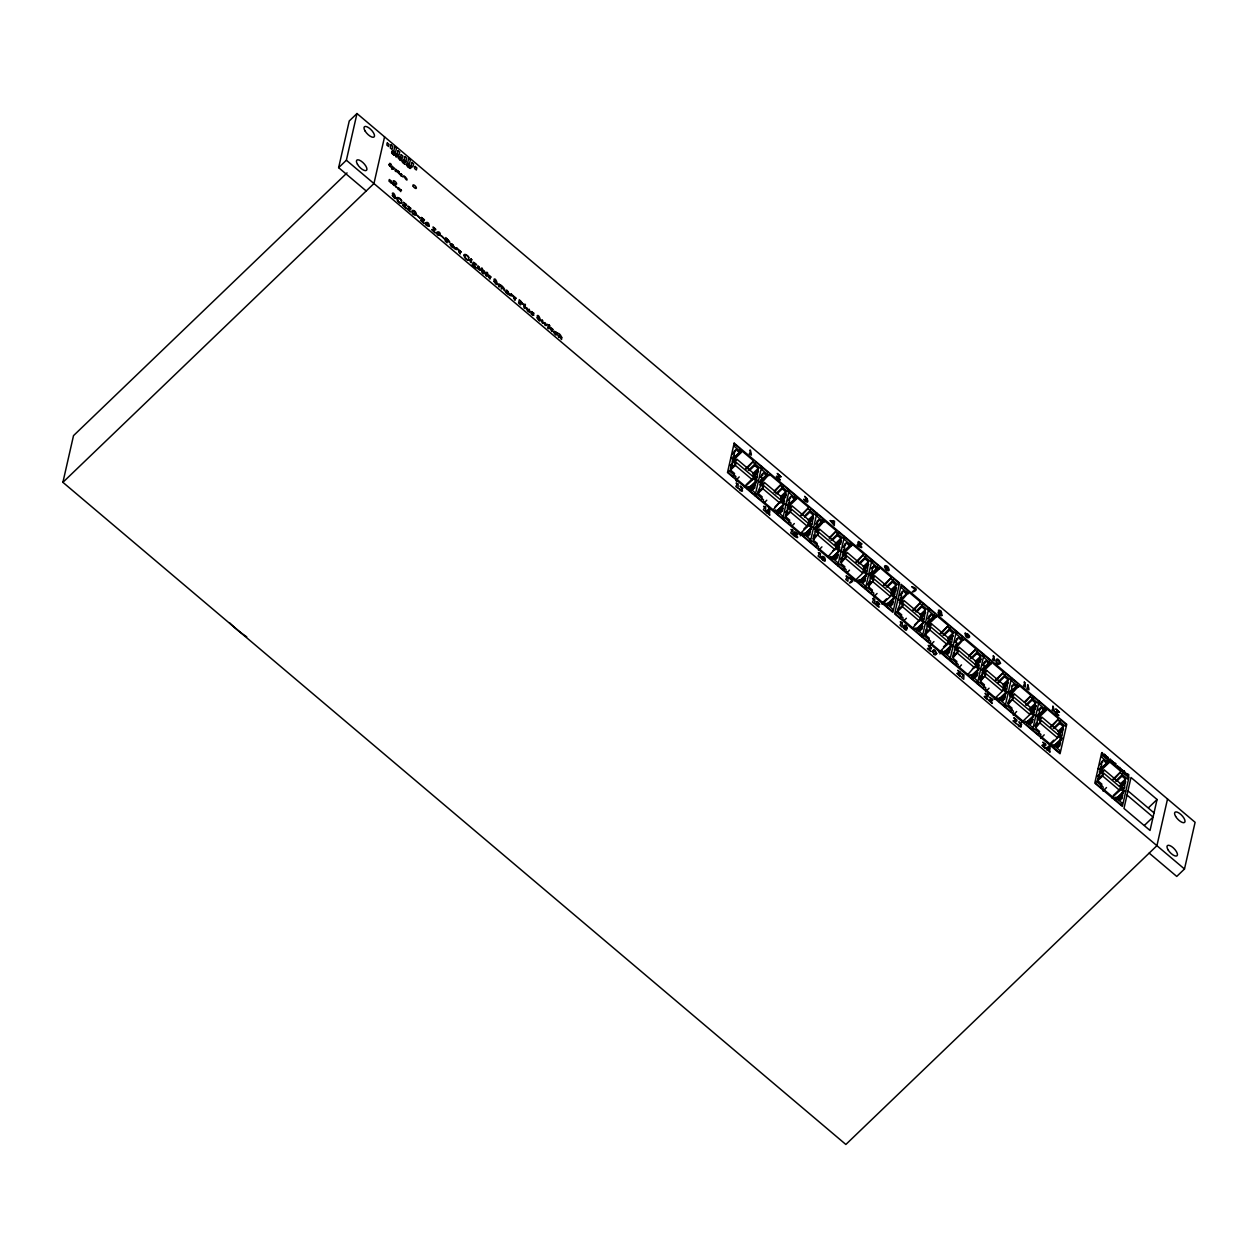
<?xml version="1.0" encoding="UTF-8"?>
<svg xmlns="http://www.w3.org/2000/svg" width="1258" height="1258" viewBox="0 0 1258 1258"><rect width="100%" height="100%" fill="white"/><g stroke="black" fill="none" stroke-linecap="round" stroke-linejoin="round"><path stroke-width="1.5" d="M733.225 460.224L741.387 452.377L741.733 450.804L753.668 460.9L746.513 468.998M749.454 470.539L754.706 465.507L755.523 461.828L760.744 466.231L760.257 468.338L753.306 462.457M762.144 482.223L769.314 474.109L781.249 484.204L774.079 492.318M777.035 493.844L782.272 488.812L783.089 485.148L788.31 489.551L787.822 491.642L780.888 485.777M788.357 506.848L796.518 499.001L796.88 497.429L808.815 507.524L801.645 515.623M806.142 534.178L811.08 529.445L810.215 528.706L809.885 534.697L809.02 533.958L808.548 536.05L805.073 533.125L804.224 536.789L809.444 541.192L809.916 539.1L802.966 533.219L802.62 534.792L790.684 524.696L791.046 523.124L784.096 517.258L783.624 519.365L788.829 523.768L789.662 520.089L786.187 517.148L785.794 514.318L786.517 511.173L787.382 511.912L787.351 507.493L790.81 510.434L790.464 512.006L785.008 517.242M804.601 517.164L809.837 512.132L810.671 508.452L815.876 512.855L815.404 514.962L808.454 509.097M817.291 528.863L824.446 520.749L836.381 530.829L829.211 538.943M832.167 540.484L837.403 535.452L838.237 531.772L843.442 536.175L842.97 538.267L836.02 532.401M843.489 553.489L851.666 545.642L852.012 544.054L863.947 554.149L856.777 562.263M859.733 563.788L864.969 558.756L865.803 555.077L871.008 559.495L870.536 561.587L863.586 555.721M871.417 575.221L871.071 576.793L879.232 568.946L879.594 567.374L891.529 577.469L884.358 585.568M887.315 587.109L892.551 582.077L893.369 578.397L898.589 582.8L898.102 584.907L891.167 579.042M901.734 600.27L908.889 592.156L920.825 602.252L913.654 610.35M916.61 611.891L921.847 606.859L922.68 603.18L927.885 607.583L927.413 609.69L920.463 603.824M927.948 624.896L936.109 617.049L936.455 615.476L948.39 625.556L941.236 633.67M945.261 652.76L950.671 647.493L949.79 646.754L949.475 652.729L948.595 652.006L948.123 654.097L944.648 651.157L943.815 654.836L949.019 659.239L949.507 657.132L942.556 651.251L942.195 652.839L930.26 642.744L930.621 641.171L923.687 635.306L923.199 637.397L928.42 641.8L929.237 638.136L925.778 635.196L925.385 632.365L926.092 629.204L926.957 629.944L926.926 625.541L930.401 628.481L930.039 630.054L924.599 635.274M944.176 635.211L949.428 630.179L950.246 626.5L955.467 630.903L954.979 632.994L948.029 627.129M956.866 646.895L964.037 638.781L975.972 648.876L968.802 656.99M971.758 658.516L976.994 653.484L977.812 649.804L983.033 654.223L982.545 656.314L975.61 650.449M983.08 671.52L991.241 663.674L991.603 662.101L1003.538 672.197L996.367 680.295M998.019 683.094L1004.56 676.804L1005.394 673.124L1010.599 677.527L1010.127 679.635L1003.176 673.769M1012.014 693.535L1019.169 685.406L1031.104 695.501L1025.301 702.31M1026.89 705.156L1032.126 700.124L1032.96 696.445L1038.165 700.848L1037.693 702.939L1030.742 697.074M1038.212 718.145L1046.389 710.298L1046.735 708.726L1058.67 718.821L1051.499 726.935M1054.456 728.461L1059.692 723.429L1060.525 719.749L1065.73 724.168L1065.259 726.259L1058.308 720.394M1100.514 770.839L1108.691 762.993L1109.037 761.42L1120.972 771.516L1113.802 779.614M1116.758 781.155L1121.994 776.123L1122.828 772.443L1128.033 776.846L1127.561 778.954L1120.611 773.072M1167.534 798.987L1156.92 845.675L845.863 1144.466L62.9 482.333L73.514 435.63L347.051 172.881M366.22 190.98L338.638 167.66L349.252 120.972L356.989 113.535L1195.1 822.307L1184.486 868.995L1176.749 876.433L1149.183 853.113M338.638 167.66L346.375 160.238L356.989 113.535M384.555 136.855L373.956 183.542L62.9 482.333M729.876 470.618L735.317 465.381L735.678 463.809L732.203 460.868L732.235 465.271L731.37 464.548L730.662 467.693L731.055 470.523L734.515 473.464L733.697 477.128L728.476 472.725L728.964 470.634L735.899 476.499L735.537 478.071L747.472 488.167L747.834 486.579L754.784 492.46L754.297 494.567L749.092 490.164L749.925 486.484L753.4 489.425L753.888 487.333L754.753 488.057L755.067 482.081L755.948 482.82L751.01 487.554M732.628 454.232L735.82 449.531L739.295 452.471L732.738 458.761M744.421 487.208L752.473 479.88L752.819 478.307L756.294 481.248L755.948 482.82M754.706 465.507L758.165 468.448L757.017 478.087L753.542 475.162L753.904 473.59L736.748 459.076L736.402 460.664L732.927 457.723L733.272 456.151L734.153 456.874L734.468 450.899L735.332 451.638M755.052 495.825L761.735 466.451M760.194 477.553L763.386 472.851L766.861 475.791L760.304 482.081M757.442 493.922L762.898 488.702L763.244 487.113L759.769 484.188L760.288 486.484L758.228 490.997L758.621 493.844L762.096 496.768L761.263 500.448L756.058 496.045L756.53 493.938L763.48 499.819L763.119 501.392L775.054 511.471L775.4 509.899L782.35 515.78L781.863 517.871L776.658 513.468L777.507 509.804L780.966 512.745L781.454 510.638L782.319 511.377L783.026 508.232L782.161 507.493L783.86 504.552L780.4 501.612L774.944 506.848M767.773 513.343C762.773 513.075 771.641 504.647 769.471 513.374L769.786 515.245L767.726 513.295M773.23 509.726L780.4 501.612M781.611 501.47L784.552 497.004L785.417 497.743L786.14 494.583L785.747 491.752L782.272 488.812M782.633 519.145L789.301 489.755M787.775 500.857L790.952 496.171L794.427 499.096L787.885 505.386M799.443 534.351L807.605 526.504L807.966 524.932L811.441 527.873L811.08 529.445M809.837 512.132L813.313 515.072L812.149 524.728L808.674 521.787L809.036 520.214L791.895 505.716L791.534 507.289L788.058 504.348L788.42 502.775L789.285 503.514L789.615 497.523L790.48 498.262M810.199 542.465L816.867 513.075M814.398 529.193L816.851 526.819L817.181 520.843L818.046 521.583L815.341 524.177M818.046 521.583L818.518 519.475L821.993 522.416L815.451 528.706M813.942 539.242L818.392 533.754L814.917 530.813L814.948 535.216L814.083 534.477L813.36 537.638L813.753 540.468L817.228 543.409L816.395 547.073L811.19 542.67L811.662 540.578L818.612 546.444L818.25 548.016L830.186 558.112L830.547 556.523L837.482 562.405L837.01 564.512L831.805 560.109L832.639 556.429L836.114 559.37L836.586 557.278L837.451 558.002L838.174 554.857L837.309 554.118L839.007 551.193L835.532 548.252L832.812 550.862M821.993 522.416L822.842 518.752L817.621 514.349L817.15 516.44L824.1 522.322M828.362 556.366L835.532 548.252M836.743 548.095L839.684 543.629L840.548 544.368L841.272 541.223L840.879 538.377L837.403 535.452M837.765 565.77L844.433 536.395M841.508 562.562L845.958 557.058L842.483 554.133L842.514 558.536L841.649 557.797L840.942 560.942L841.319 563.773L844.794 566.713L843.976 570.393L838.756 565.99L839.243 563.883L846.178 569.764L845.816 571.321L857.752 581.416L858.113 579.844L865.048 585.725L864.576 587.816L859.371 583.413L860.205 579.749L863.68 582.69L864.152 580.583L865.032 581.322L865.347 575.346L866.212 576.07L860.818 581.338M842.907 547.497L846.099 542.796L849.559 545.736L843.017 552.026M854.575 580.976L862.752 573.145L863.098 571.557L866.573 574.497L866.212 576.07M864.969 558.756L868.445 561.697L867.297 571.352L863.821 568.412L864.167 566.839L847.027 552.341L846.665 553.913L843.206 550.973L843.552 549.4L844.417 550.139L844.747 544.164L845.612 544.887M865.331 589.09L872.014 559.7M867.375 584.451L870.08 581.841L870.049 577.438L873.524 580.378L869.089 585.882M869.53 575.818L871.998 573.459L872.313 567.468L873.194 568.207L873.665 566.1L877.14 569.041L870.583 575.331M877.14 569.041L877.974 565.377L872.769 560.974L872.281 563.065L879.232 568.946M883.258 603.982L882.503 602.724L886.591 598.808M883.792 604.296L882.267 603.777M882.141 604.296L890.318 596.449L890.664 594.877L894.139 597.817L893.793 599.39L892.913 598.651L886.764 604.579M888.384 604.658L892.441 600.758L892.913 598.651M892.991 593.603L895.696 590.993L894.831 590.254L894.863 594.672L891.387 591.732L891.749 590.159L874.593 575.661L874.247 577.233L870.772 574.293L871.118 572.72L871.998 573.459M891.482 591.008L895.539 587.109L896.026 585.017L892.551 582.077M892.441 600.758L893.306 601.481L892.598 604.642L891.733 603.903L891.246 605.994L887.771 603.069L886.937 606.733L892.142 611.136L892.63 609.045L885.679 603.164L885.333 604.736L873.398 594.641L873.76 593.068L866.809 587.203L866.322 589.31L871.542 593.713L872.376 590.033L868.901 587.093L868.507 584.262L869.215 581.117L870.08 581.841M895.696 590.993L896.404 587.848L895.539 587.109M899.785 595.584L902.977 590.898L906.436 593.823L899.895 600.113M897.033 611.97L902.473 606.733L902.835 605.161L899.36 602.22L899.863 604.532L897.803 609.045L898.196 611.875L901.671 614.816L900.838 618.496L895.633 614.093L896.105 611.986L903.055 617.851L902.694 619.423L914.629 629.519L914.991 627.946L921.925 633.828L921.454 635.919L916.249 631.516L917.082 627.852L920.557 630.777L921.029 628.686L921.894 629.425L922.617 626.264L921.752 625.541L923.451 622.6L919.975 619.659L914.535 624.896M912.821 627.773L919.975 619.659M921.847 606.859L925.322 609.8L924.174 619.455L920.699 616.514L921.045 614.942L903.904 600.443L903.543 602.016L900.068 599.075L900.429 597.503L901.294 598.242L901.624 592.251L902.489 592.99M922.208 637.193L928.891 607.803M926.407 623.921L928.876 621.546L929.19 615.571L930.055 616.31L927.35 618.905M930.055 616.31L930.543 614.203L934.018 617.143L927.46 623.433M949.428 630.179L952.888 633.104L951.74 642.759L948.265 639.835L948.626 638.246L931.47 623.748L931.124 625.32L927.649 622.395L927.995 620.823L928.876 621.546M934.018 617.143L934.851 613.479L929.646 609.061L929.159 611.168L936.109 617.049M939.018 652.399L947.195 644.552L947.541 642.98L951.017 645.92L950.671 647.493M949.774 660.497L956.457 631.123M954.916 642.225L958.109 637.523L961.584 640.464L955.026 646.754M953.533 657.289L957.967 651.786L954.492 648.861L954.539 653.264L953.658 652.525L952.951 655.67L953.344 658.5L956.819 661.441L955.986 665.12L950.781 660.717L951.252 658.61L958.203 664.491L957.841 666.048L969.776 676.144L970.122 674.571L977.073 680.452L976.585 682.544L971.38 678.141L972.23 674.477L975.689 677.417L976.177 675.31L977.041 676.049L977.749 672.904L976.884 672.165L978.582 669.225L975.123 666.284L972.387 668.91M967.952 674.398L975.123 666.284M976.334 666.142L979.274 661.677L980.139 662.4L980.863 659.255L980.469 656.424L976.994 653.484M977.356 683.817L984.023 654.427M979.4 679.178L982.105 676.568L982.073 672.165L985.533 675.106L981.098 680.609M982.498 665.529L985.674 660.827L989.15 663.768L982.608 670.058M1004.56 676.804L1008.035 679.745L1006.872 689.4L1003.397 686.459L1003.758 684.887L986.618 670.388L986.256 671.961L982.781 669.02L984.479 666.08L983.614 665.34L984.338 662.195L985.203 662.935M989.15 663.768L989.983 660.104L984.778 655.701L984.306 657.792L991.241 663.674M995.267 698.709L994.512 697.451M994.166 699.023L1002.327 691.177L1002.689 689.604L1006.164 692.545L1005.802 694.117L1004.938 693.378L998.773 699.306M1000.393 699.385L1004.45 695.485L1004.938 693.378M1004.45 695.485L1005.331 696.209L1004.607 699.369L1003.742 698.63L1003.271 700.722L999.795 697.797L998.946 701.461L1004.167 705.864L1004.639 703.772L997.688 697.891L997.342 699.464L985.407 689.368L985.769 687.796L978.818 681.93L978.347 684.038L983.552 688.441L984.385 684.761L980.91 681.82L980.517 678.99L981.24 675.845L982.105 676.568M1004.922 707.122L1011.589 677.748M1009.12 693.866L1011.574 691.491L1011.904 685.516L1012.769 686.255L1013.24 684.148L1016.716 687.088L1010.174 693.378M1008.664 703.914L1013.115 698.426L1009.639 695.485L1010.143 697.797L1008.083 702.31L1008.476 705.14L1011.951 708.081L1011.117 711.745L1005.913 707.342L1006.384 705.251L1013.335 711.116L1012.973 712.688L1024.908 722.784L1025.27 721.196L1032.205 727.077L1031.733 729.184L1026.528 724.765L1027.361 721.101L1030.837 724.042L1031.308 721.95L1032.173 722.674L1032.897 719.529L1032.032 718.79L1033.73 715.849L1030.255 712.924L1029.893 714.497L1021.732 722.344M1016.716 687.088L1017.565 683.424L1012.344 679.005L1011.872 681.113L1018.823 686.994M1022.833 722.029L1022.094 720.771M1023.367 722.328L1021.842 721.809M1032.566 711.635L1035.271 709.04L1034.406 708.301L1034.438 712.704L1030.978 709.764L1031.324 708.191L1014.184 693.693L1013.822 695.265L1010.347 692.34L1010.709 690.768L1011.574 691.491M1031.057 709.056L1035.13 705.156L1035.601 703.049L1032.126 700.124M1035.271 709.04L1035.994 705.895L1035.13 705.156M1032.488 730.442L1039.155 701.068M1034.532 725.803L1037.237 723.208L1037.205 718.79L1040.68 721.73L1036.23 727.234M1039.045 715.425L1044.282 710.408L1040.822 707.468L1040.335 709.559L1039.47 708.836L1039.139 714.811L1038.275 714.072L1037.929 715.645L1041.388 718.585L1041.75 717.013L1058.89 731.511L1058.544 733.084L1062.019 736.024L1063.167 726.369L1059.692 723.429M1044.282 710.408L1045.131 706.729L1039.926 702.326L1039.438 704.433L1046.389 710.298M1047.961 750.287L1050.021 752.237L1049.722 750.366C1051.892 741.638 1043.024 750.067 1048.024 750.334M1049.361 747.991L1048.968 749.705L1046.986 748.007L1049.345 747.975M1050.399 745.334L1049.659 744.076L1053.748 740.16M1049.298 745.648L1057.475 737.801L1057.821 736.229L1061.296 739.169L1060.934 740.742L1060.069 740.019L1053.905 745.931M1055.541 746.01L1059.598 742.11L1060.069 740.019M1059.598 742.11L1060.463 742.849L1059.755 745.994L1058.874 745.255L1058.403 747.362L1054.927 744.421L1054.094 748.085L1059.299 752.488L1059.771 750.397L1052.836 744.516L1052.474 746.088L1040.539 735.993L1040.901 734.436L1033.966 728.555L1033.478 730.662L1038.699 735.065L1039.517 731.385L1036.042 728.445L1035.649 725.614L1036.372 722.469L1037.237 723.208M1104.288 754.218L1104.021 755.398L1104.021 754.328M1097.18 781.234L1102.621 775.997L1102.983 774.425L1099.508 771.484L1099.539 775.887L1098.674 775.164L1097.951 778.309L1098.344 781.139L1101.819 784.08L1101.002 787.76L1095.781 783.341L1096.268 781.249L1103.203 787.115L1102.841 788.687L1114.777 798.783L1115.138 797.195L1122.073 803.076L1121.601 805.183L1116.396 800.78L1117.23 797.1L1120.705 800.041L1121.177 797.949L1122.057 798.673L1122.372 792.697L1123.237 793.436L1117.843 798.704M1099.932 764.848L1103.124 760.146L1106.584 763.087L1100.042 769.377M1111.726 797.824L1119.777 790.496L1120.123 788.923L1123.598 791.864L1123.237 793.436M1123.598 770.824L1126.099 773.859L1123.74 770.635M1121.994 776.123L1125.47 779.064L1124.322 788.703L1120.847 785.778L1121.193 784.206L1104.052 769.707L1103.691 771.28L1100.231 768.339L1100.577 766.767L1101.442 767.49L1101.772 761.515L1102.637 762.254M1127.294 773.67L1127.026 774.849L1127.026 773.78M1157.061 799.506L1150.032 830.469L1123.976 808.438L1131.005 777.475L1157.061 799.506L1148.554 807.683M739.295 452.471L740.129 448.807L734.924 444.404L734.436 446.496L741.387 452.377M766.861 475.791L767.694 472.112L762.49 467.709L762.018 469.816L768.952 475.697M794.427 499.096L795.26 495.432L790.055 491.029L789.584 493.12L796.518 499.001M849.559 545.736L850.408 542.056L845.203 537.653L844.716 539.761L851.666 545.642M906.436 593.823L907.285 590.159L902.065 585.756L901.593 587.848L908.543 593.729M961.584 640.464L962.417 636.784L957.212 632.381L956.74 634.488L963.675 640.369M1106.584 763.087L1107.433 759.423L1102.228 755.02L1101.741 757.112L1108.691 762.993M1115.704 763.952C1114.698 767.396 1114.494 760.65 1115.956 764.172M1128.505 774.786C1127.907 778.026 1126.964 771.657 1128.898 775.117M735.726 480.477L739.217 476.908M764.455 502.602L766.782 500.212M792.021 525.907L794.348 523.532M818.439 550.422L821.93 546.853M847.169 572.547L849.496 570.157M873.571 597.047L877.062 593.477M904.046 620.634L906.373 618.26M930.448 645.15L933.939 641.58M959.178 667.275L961.505 664.884M985.58 691.774L989.071 688.205M1013.162 715.094L1016.653 711.525M1040.728 738.399L1044.219 734.829M1103.03 791.093L1106.521 787.524M733.571 458.651L741.733 450.804M730.253 465.539L732.722 463.18M730.238 469.03L735.678 463.809M745.507 468.731L753.668 460.9M748.243 470.461L755.052 463.919M752.929 473.464L758.165 468.448M752.284 475.744L757.693 470.539M753.149 476.483L758.558 471.278M754.265 476.295L756.986 473.684M746.025 484.849L752.819 478.307M754.91 478.889L757.363 476.515M747.315 489L749.925 486.484M748.903 487.994L755.067 482.081M749.218 488.041L756.294 481.248M750.539 488.088L754.596 484.173M751.403 488.812L755.46 484.912M751.168 489.928L753.888 487.333M760.414 480.76L765.855 475.524M761.137 481.956L765.226 478.04M757.803 492.35L763.244 487.113M774.441 490.746L781.249 484.204M775.809 493.781L782.618 487.239M780.51 496.784L785.747 491.752M781.202 497.759L785.259 493.859M780.715 499.788L786.14 494.583M781.847 499.599L784.552 497.004M776.485 511.314L782.649 505.401M776.784 511.361L783.86 504.552M778.104 511.393L782.161 507.493M778.969 512.132L783.026 508.232M778.749 513.248L781.454 510.638M790.071 503.971L796.88 497.429M785.385 512.179L787.854 509.804M785.369 515.67L790.81 510.434M800.638 515.371L808.815 507.524M804.743 515.78L810.183 510.559M808.076 520.104L813.313 515.072M808.768 521.064L812.841 517.164M808.281 523.108L813.706 517.903M809.413 522.919L812.118 520.309M803.878 528.863L807.966 524.932M800.245 535.829L802.966 533.219M802.447 535.641L805.073 533.125M805.277 533.439L810.215 528.706M804.349 534.681L811.441 527.873M805.67 534.713L809.727 530.813M806.535 535.452L810.608 531.536M815.546 527.385L822.355 520.843M819.005 525.97L824.446 520.749M812.935 538.974L818.392 533.754M829.572 537.37L836.381 530.829M830.956 540.405L837.765 533.864M834.337 544.667L840.879 538.377M836.334 544.384L840.407 540.484M835.862 546.412L841.272 541.223M836.979 546.239L839.684 543.629M831.617 557.939L837.781 552.026M831.915 557.986L839.007 551.193M833.236 558.033L837.309 554.118M834.117 558.756L838.174 554.857M847.939 547.985L852.012 544.054M840.533 558.804L843.002 556.429M840.517 562.295L845.958 557.058M855.786 561.996L863.947 554.149M858.522 563.726L865.331 557.184M863.208 566.729L868.445 561.697M863.916 567.704L867.973 563.804M863.428 569.732L868.838 564.528M863.192 570.849L867.249 566.949M871.039 568.616L873.665 566.1M857.594 582.265L860.205 579.749M860.425 580.08L865.347 575.346M860.912 579.938L866.573 574.497M869.765 573.962L872.47 571.352M861.683 582.077L865.74 578.177M870.693 574.01L877.502 567.468M876.857 569.984L879.594 567.374M868.083 585.615L873.524 580.378M883.352 585.316L891.529 577.469M886.088 587.03L892.897 580.504M890.774 590.049L896.026 585.017M890.994 593.053L896.404 587.848M892.111 592.864L894.831 590.254M887.063 604.626L894.139 597.817M889.249 605.397L893.306 601.481M897.394 610.397L902.835 605.161M912.663 610.099L920.825 602.252M915.399 611.813L922.208 605.287M920.085 614.832L925.322 609.8M920.793 615.791L924.85 611.891M920.306 617.835L925.715 612.63M920.07 618.952L924.127 615.036M916.06 629.362L922.224 623.433M916.374 629.409L923.451 622.6M916.925 630.085L921.752 625.541M918.56 630.179L922.617 626.264M927.571 622.112L934.38 615.571M918.324 631.28L921.029 628.686M929.662 622.002L936.455 615.476M928.75 626.374L931.47 623.748M924.96 633.702L930.401 628.481M940.229 633.403L948.39 625.556M942.965 635.133L949.774 628.591M947.651 638.136L952.888 633.104M948.359 639.111L952.416 635.211M947.872 641.14L953.281 635.95M948.988 640.967L951.708 638.356M943.469 646.895L947.541 642.98M939.836 653.877L942.556 651.251M943.626 652.666L949.79 646.754M943.94 652.713L951.017 645.92M946.126 653.484L950.183 649.584M952.526 657.022L957.967 651.786M969.163 655.418L975.972 648.876M970.531 658.453L977.34 651.911M975.233 661.456L980.469 656.424M975.925 662.431L979.982 658.532M975.437 664.46L980.863 659.255M976.57 664.271L979.274 661.677M971.207 675.986L977.372 670.074M972.921 674.665L978.582 669.225M972.827 676.065L976.884 672.165M973.692 676.804L977.749 672.904M982.702 668.737L989.511 662.195M973.456 677.92L976.177 675.31M987.514 666.017L991.603 662.101M983.898 672.999L986.618 670.388M978.881 678.031L982.577 674.477M980.092 680.342L985.533 675.106M995.361 680.043L1003.538 672.197M998.097 681.757L1004.906 675.231M1002.799 684.777L1008.035 679.745M1003.491 685.736L1007.564 681.836M1003.003 687.78L1008.429 682.575M1004.136 687.591L1006.84 684.981M999.072 699.354L1006.164 692.545M1009.341 691.994L1012.061 689.4M1001.258 700.124L1005.331 696.209M1010.268 692.057L1017.077 685.516M1016.448 688.032L1019.169 685.406M1007.658 703.647L1013.115 698.426M1024.295 702.043L1031.104 695.501M1025.679 705.078L1032.488 698.536M1029.06 709.339L1035.601 703.049M1030.585 711.084L1035.994 705.895M1031.702 710.896L1034.406 708.301M1038.196 709.984L1040.822 707.468M1026.339 722.611L1032.504 716.698M1028.069 721.306L1033.73 715.849M1028.446 722.171L1030.9 719.796M1027.959 722.69L1032.032 718.79M1028.84 723.429L1032.897 719.529M1037.85 715.377L1044.659 708.836M1028.604 724.545L1031.308 721.95M1035.24 726.967L1040.68 721.73M1050.509 726.668L1058.67 718.821M1053.245 728.398L1060.054 721.856M1057.931 731.401L1063.167 726.369M1058.638 732.376L1062.696 728.461M1058.151 734.405L1063.56 729.2M1059.267 734.216L1061.972 731.621M1054.22 745.978L1061.296 739.169M1056.405 746.749L1060.463 742.849M1100.876 769.267L1109.037 761.42M1097.558 776.155L1100.027 773.796M1097.542 779.645L1102.983 774.425M1112.811 779.362L1120.972 771.516M1115.547 781.076L1122.356 774.535M1120.233 784.08L1125.47 779.064M1119.589 786.36L1124.998 781.155M1120.453 787.099L1125.863 781.894M1121.57 786.91L1124.275 784.3M1113.314 795.465L1120.123 788.923M1122.215 789.505L1124.668 787.131M1114.619 799.616L1117.23 797.1M1116.208 798.61L1122.372 792.697M1116.522 798.657L1123.598 791.864M1118.708 799.428L1122.765 795.528M1118.472 800.544L1121.177 797.949M1144.56 825.248L1153.067 817.087L1127.011 795.056M1111.632 760.382C1108.644 760.461 1114.258 764.235 1111.695 760.445M1123.677 770.572L1122.498 771.044L1123.598 770.824M432.343 229.459C437.941 230.764 432.092 226.802 433.051 226.975C441.023 232.777 428.553 227.163 435.378 232.872L431.824 229.868A2.736 1.085 46.2 0 1 432.343 229.459M1125.548 772.852L1125.187 773.308M404.589 176.969C403.928 176.922 407.875 182.426 406.884 178.951C403.079 172.912 400.736 178.463 404.227 176.372M452.503 244.539C448.1 243.454 455.522 250.531 452.786 244.807M762.914 474.942L762.034 474.219L761.326 477.364L762.191 478.103L760.492 481.028L763.968 483.968L764.314 482.396L781.47 496.894L781.108 498.467L784.583 501.407L784.064 499.096M957.637 639.614L956.756 638.891L956.049 642.036L956.913 642.759L955.215 645.7L958.69 648.641L959.036 647.068L976.192 661.566L975.831 663.139L979.306 666.08L978.787 663.768M816.851 526.819L815.986 526.096L815.624 527.668L819.1 530.609L819.461 529.02L836.601 543.519L836.255 545.107L839.715 548.032L839.212 545.736M1127.97 790.857L1154.026 812.888M730.819 457.818L896.246 597.707M897.976 599.185L1063.387 739.075M1098.124 768.434L1125.69 791.754M735.317 465.381L752.473 479.88M762.898 488.702L780.039 503.2M790.464 512.006L807.605 526.504M818.03 535.326L835.17 549.825M845.596 558.631L862.752 573.145M873.162 581.951L890.318 596.449M902.473 606.733L919.614 621.232M930.039 630.054L947.195 644.552M957.621 653.358L974.761 667.856M985.187 676.678L1002.327 691.177M1012.753 699.998L1029.893 714.497M1040.319 723.303L1057.475 737.801M1102.621 775.997L1119.777 790.496M736.197 480.65L737.031 481.342M768.921 508.311L769.754 509.018M987.782 693.394L988.615 694.101M346.375 160.238L1184.486 868.995M389.854 181.152C391.694 185.98 392.622 180.948 389.32 179.485C387.606 183.747 392.779 180.036 389.886 181.042M520.089 302.958L523.391 304.373L519.302 299.719L518.563 303.021L520.529 304.892L520.67 301.181L522.573 303.728L520.136 302.753M446.621 240.828L449.924 242.244L445.835 237.589L445.08 240.891L447.062 242.763L447.203 239.051L449.106 241.599L446.669 240.624M395.783 170.443C393.518 166.748 399.132 172.723 395.83 169.421C397.339 172.912 394.147 169.343 395.327 170.915A2.044 0.802 46.2 0 0 396.034 171.56L396.868 171.686L396.097 170.396M395.594 186.373C394.556 183.306 396.836 189.329 395.877 186.341M391.615 152.627L392.182 150.85L395.61 153.24L395.405 154.152L392.402 151.4L393.487 154.608A2.579 1.022 46.2 0 0 394.76 155.363L392.685 154.105A2.799 1.116 46.2 0 1 391.631 152.658M246.741 636.847A52.034 20.678 46.2 0 1 229.459 622.694M389.005 164.735C392.889 169.861 387.354 161.92 390.31 163.792A2.579 1.022 46.2 0 1 391.049 164.515C387.307 159.782 394.823 172.22 389.005 164.735M392.37 195.289L394.949 198.104L392.433 193.685A2.139 0.849 46.2 0 1 392.685 193.103C394.729 191.751 398.047 204.283 392.37 195.289M398.33 157.91L400.28 160.159L398.456 156.244L401.302 158.052L401.113 158.933L398.943 156.763L400.988 160.552L398.33 157.91M494.001 281.242L496.58 284.056L494.064 279.638A2.139 0.849 46.2 0 1 494.315 279.056C496.36 277.704 499.678 290.236 494.001 281.242M502.084 286.84C500.81 292.186 502.288 286.022 499.63 284.748C499.363 291.227 497.083 281.147 499.678 284.544C505.386 286.745 506.958 296.338 502.084 286.84M531.018 311.559C535.782 318.164 529.083 311.103 531.505 314.186A2.988 1.195 46.2 0 0 532.559 315.129L533.769 315.318L531.678 311.937L533.722 314.06L533.911 313.195L531.018 311.559M537.15 317.739L539.729 320.538L537.213 316.135A2.139 0.849 46.2 0 1 537.465 315.538C539.509 314.186 542.827 326.718 537.15 317.739M879.562 604.233L878.21 604.516L879.106 607.142L876.323 605.35L875.537 603.73L877.062 603.698L876.134 601.749L877.251 601.67A2.846 1.132 46.2 0 1 878.54 602.661L879.562 604.233M885.428 567.012C885.695 572.359 890.302 568.081 885.428 567.012M968.629 635.84C965.468 637.869 966.474 630.101 968.629 635.84M475.477 267.388L472.646 264.966L475.477 267.388M907.254 628.229L906.389 630.148A2.186 0.865 46.2 0 1 905.115 629.755C901.294 624.613 904.691 630.981 906.373 628.544C900.335 626.201 905.996 622.411 907.254 628.229M426.1 223.374C426.273 228.217 430.472 224.27 426.1 223.374M437.407 232.934C437.58 237.778 441.762 233.831 437.407 232.934M482.066 271.445C484.896 277.247 484.346 267.592 482.066 271.445M741.874 490.07C740.648 492.051 736.984 485.305 740.38 490.494C744.83 493.12 740.239 488.073 742.818 488.481C737.157 483.056 741.906 487.695 741.874 490.07M1020.678 725.835C1019.813 728.398 1016.024 721.07 1018.665 725.787C1023.525 729.703 1019.216 723.696 1021.669 724.514C1015.961 718.522 1020.741 723.68 1020.678 725.835M479.188 269.589C483.198 273.049 477.018 263.63 477.946 266.366C482.663 269.401 472.851 265.8 479.188 269.589M507.807 293.806C511.66 297.297 505.873 287.815 506.581 290.567C511.298 293.601 501.47 290.016 507.807 293.806M393.927 184.344L392.669 183.464L393.927 184.344M398.912 188.543L397.638 187.678L398.912 188.543M401.664 174.72L400.248 173.73L401.664 174.72M405.831 204.456L403.126 204.755A2.736 1.085 46.2 0 0 402.607 205.164L406.161 208.168L403.22 205.243L406.161 205.714L406.523 204.661L403.362 202.255L405.831 204.456M410.234 208.168L407.529 208.482A2.736 1.085 46.2 0 0 407.01 208.891L410.564 211.894L407.639 208.97L410.564 209.441L410.941 208.388L407.686 206.092L410.234 208.168M423.742 219.6L421.037 219.898A2.736 1.085 46.2 0 0 420.518 220.323L424.072 223.326L421.147 220.386L424.072 220.858L424.449 219.804L421.273 217.398L423.742 219.6M475.288 264.4C473.197 266.303 473.401 260.312 475.288 264.4M542.67 320.994C542.072 325.162 546.255 319.894 545.485 325.287C549.84 321.686 545.264 329.297 544.337 322.819C540.909 325.806 541.427 316.277 542.67 320.994M450.175 243.989L450.946 245.955A2.862 1.132 46.2 0 0 452.503 247.401L453.886 247.81A3.255 1.289 46.2 0 0 454.327 246.961L451.984 243.926L450.175 243.989M822.119 557.703C822.182 562.829 826.648 558.552 822.119 557.703M906.468 627.506C903.543 629.676 904.596 622.034 906.468 627.506M528.769 311.497C531.175 315.774 528.533 304.688 528.8 311.229A2.044 0.818 46.2 0 1 527.951 310.93C526.599 304.42 524.413 308.87 528.769 311.497M806.897 498.593C803.406 498.262 808.108 500.275 805.733 501.203C802.289 496.674 803.61 500.715 807.259 502.241C810.356 500.385 800.324 492.507 806.897 498.593M860.676 546.098C849.292 540.877 869.278 553.803 858.412 543.377L858.679 542.182L861.997 544.101L858.349 541.427L857.972 543.173L860.676 546.098M556.539 332.678C559.417 334.675 550.265 327.583 554.636 333.779A2.72 1.085 46.2 0 0 556.13 334.911C557.168 336.452 551.727 328.778 556.539 332.678M410.989 167.518L410.548 168.368A2.972 1.179 46.2 0 1 409.919 168.352L406.9 165.804A2.768 1.101 46.2 0 1 406.476 164.94L406.79 163.571A3.019 1.195 46.2 0 1 407.419 163.587L410.423 166.119A2.925 1.164 46.2 0 1 410.863 167.015L410.989 167.518M1112.575 762.002L1114.336 763.921L1112.874 762.222L1114.494 762.835L1112.575 762.002M930.731 647.618L927.413 648.546L931.03 651.613L928.042 648.593L931.062 648.971L931.455 647.823L928.231 645.385L930.731 647.618M960.2 672.543L956.882 673.47L960.499 676.537L957.511 673.517L960.53 673.895L960.923 672.747L957.7 670.31L960.2 672.543M987.53 695.658L984.196 696.57L987.829 699.637L984.841 696.617L987.86 696.995L988.253 695.847L985.014 693.41L987.53 695.658M992.012 699.448L988.694 700.376L992.31 703.426L989.323 700.423L992.342 700.8L992.735 699.637L989.511 697.215L992.012 699.448M1016.291 719.985L1012.973 720.897L1016.59 723.963L1013.602 720.96L1016.621 721.321L1017.014 720.174L1013.791 717.736L1016.291 719.985M1045.241 744.453L1041.907 745.381L1045.524 748.431L1042.536 745.428L1045.555 745.79L1045.948 744.642L1042.725 742.204L1045.241 744.453M392.087 183.275L394.273 185.649L392.622 183.574L394.367 185.036L394.006 184.03L392.166 183.102M397.056 187.473L399.242 189.848L397.607 188.323L399.336 189.235L398.755 187.977L397.056 187.473M399.588 173.51L400.752 175.554A2.091 0.833 46.2 0 0 401.758 176.151C398.11 173.793 404.84 175.192 399.588 173.51M476.027 267.671L472.065 265.108L473.322 262.246A2.437 0.975 46.2 0 1 474.581 262.985C481.484 267.797 467.992 261.302 476.027 267.671M396.757 198.229C396.946 203.78 405.029 204.488 401.113 202.129C400.311 205.652 394.855 196.61 399.478 198.591A2.72 1.085 46.2 0 1 400.704 199.645C403.016 203.56 401.538 198.827 398.786 197.883A3.758 1.494 46.2 0 0 397.276 197.585L396.757 198.229M464.013 255.122C464.202 260.673 472.285 261.365 468.385 259.006C467.567 262.529 462.126 253.503 466.734 255.468A2.72 1.085 46.2 0 1 467.96 256.522C470.272 260.437 468.794 255.704 466.042 254.761A3.758 1.494 46.2 0 0 464.548 254.462L464.013 255.122M1117.308 765.996L1119.337 767.773L1117.308 765.996M1120.532 768.732L1122.561 770.509L1120.532 768.732M796.707 536.222C786.643 531.977 804.365 543.141 794.679 533.691L794.946 532.511L797.949 534.163L794.647 531.788L794.27 533.518L796.707 536.222M485.305 273.128C480.65 276.933 481.091 262.702 482.679 270.045A2.437 0.959 46.2 0 1 483.717 270.706L484.204 271.162A2.327 0.928 46.2 0 1 485.195 272.672L485.305 273.128M561.713 337.396C561.65 344.645 559.794 330.477 559.134 337.537C555.36 332.364 559.228 331.514 561.713 337.396M402.466 160.709L403.928 163.43A2.579 1.022 46.2 0 0 405.202 164.2L403.11 162.942A2.799 1.116 46.2 0 1 402.387 162.03A2.909 1.148 46.2 0 1 402.057 161.449C400.956 156.291 411.413 165.836 402.466 160.709M942.038 615.445C940.78 617.364 935.402 610.712 939.474 612.253L938.421 610.209L939.632 610.193A3.46 1.384 46.2 0 1 941.063 611.309L942.038 615.445M397.67 172.204L399.195 173.856L398.346 170.884L397.497 170.726L397.67 172.204M399.95 190.21C401.9 194.848 399.824 186.058 399.95 190.21M458.903 251.773C461.057 255.28 460.082 254.242 459.956 250.955L461.34 252.119L458.651 249.603L458.903 251.773M488.623 276.917C490.777 280.424 489.802 279.37 489.676 276.1L491.06 277.247L488.371 274.747L488.623 276.917M513.72 298.13C515.874 301.637 514.899 300.599 514.774 297.313L516.157 298.476L513.468 295.976L513.72 298.13M550.627 329.344C552.781 332.851 551.806 331.798 551.68 328.527L553.064 329.675L550.375 327.174L550.627 329.344M888.856 570L888.698 570.597A2.736 1.085 46.2 0 1 887.535 570.503A2.988 1.179 46.2 0 1 886.403 569.748C880.883 563.647 889.5 564.842 888.856 570M429.151 226.031C420.581 224.396 429.182 218.75 429.151 226.031M440.442 235.592C431.557 233.689 440.599 228.201 440.442 235.592M965.216 633.183C964.792 641.36 975.327 636.737 965.216 633.183M410.328 167.062C406.067 169.5 407.545 159.766 410.328 167.062M825.217 560.408L825.201 560.738A2.815 1.116 46.2 0 1 824.43 561.131C816.568 556.209 825.767 553.929 825.217 560.408M780.951 476.751L777.067 476.688L780.369 479.974L776.375 476.593A2.893 1.148 46.2 0 1 776.941 476.153L779.567 476.609A2.437 0.975 46.2 0 0 779.976 475.901L777.192 473.433L780.951 476.751M1059.44 712.264L1055.556 712.201L1058.859 715.487L1054.864 712.107A2.893 1.148 46.2 0 1 1055.431 711.666L1058.057 712.122A2.437 0.975 46.2 0 0 1058.465 711.415L1055.682 708.946L1059.44 712.264M996.713 660.576C997.531 669.02 1001.745 657.84 996.713 660.576M412.766 211.58C413.442 219.269 417.247 208.954 412.766 211.58M1000.519 663.312C993.647 668.564 995.487 651.361 1000.519 663.312M416.131 213.986L415.297 215.307L413.049 214.049A2.139 0.849 46.2 0 1 412.074 212.649C410.69 208.23 416.665 211.124 416.131 213.986M933.294 651.157C933.908 659.365 937.933 648.169 933.294 651.157M392.716 166.905L393.219 168.714C395.971 166.15 393.518 170.884 391.568 168.682C393.943 170.569 390.939 163.807 392.716 166.905M936.738 653.594L935.37 655.025A2.107 0.833 46.2 0 1 934.442 654.569L932.351 651.392L933.735 649.663A2.154 0.865 46.2 0 1 934.663 650.119L936.738 653.594M456.45 247.684C462.284 251.71 449.814 248.266 456.45 247.684M511.267 294.042C517.101 298.083 504.631 294.624 511.267 294.042M479.267 269.102L477.584 267.702L479.267 269.102M507.902 293.318L506.203 291.903L507.902 293.318M1104.886 755.02C1104.32 758.385 1104.351 751.057 1106.002 756.876C1106.71 753.573 1106.207 760.225 1104.886 755.02M737.33 483.827L735.851 486.547L737.99 488.356L738.179 483.921L736.072 483.088L737.314 483.811M750.476 450.726C750.334 454.5 747.346 453.037 751.341 455.144C751.734 453.305 749.045 448.037 750.46 450.71M764.817 507.084L763.339 509.804L765.477 511.597L765.666 507.178L763.575 506.329L764.801 507.068M792.178 530.216L790.7 532.936L792.839 534.744L793.027 530.31L790.936 529.476L792.163 530.216M819.556 553.378L818.093 556.099L820.216 557.907L820.405 553.473L818.313 552.639L819.54 553.363M847.232 576.777L845.753 579.498L847.892 581.29L848.081 576.872L845.989 576.022L847.216 576.762M873.917 599.343L872.439 602.063L874.577 603.871L874.766 599.437L872.675 598.604L873.901 599.327M901.451 622.631L900.02 625.163L902.112 627.144L902.3 622.726L900.209 621.877L901.436 622.616M963.078 674.744L961.599 677.464L963.738 679.273L963.927 674.838L961.835 674.005L963.062 674.728M993.663 656.377C993.521 660.151 990.533 658.689 994.528 660.796C994.905 658.956 992.216 653.688 993.647 656.361M1024.672 682.607C1024.515 686.365 1021.543 684.918 1025.537 687.025C1025.915 685.185 1023.226 679.902 1024.657 682.591M1028.038 685.453C1027.88 689.211 1024.908 687.764 1028.902 689.871C1029.28 688.032 1026.591 682.748 1028.022 685.437M1053.308 706.823C1053.15 710.581 1050.163 709.135 1054.157 711.226C1054.55 709.402 1051.861 704.118 1053.276 706.807M525.357 304.515C525.058 314.28 521.96 302.266 525.357 304.515M387.322 142.94L386.835 145.032L388.58 146.51L389.052 144.403L387.322 142.94M391.034 144.827L390.31 147.972L392.056 149.435L392.763 146.29L391.034 144.827M394.745 146.714L393.785 150.913L395.531 152.375L396.474 148.177L394.745 146.714M395.72 156.511C398.597 159.31 397.041 150.3 395.72 156.511M397.984 150.693L397.261 153.853L398.99 155.316L399.714 152.171L397.984 150.693M401.208 154.687L400.736 156.778L402.466 158.256L402.953 156.149L401.208 154.687M399.352 172.299L398.393 171.654L399.352 172.299M404.919 156.574L404.211 159.719L405.941 161.197L406.664 158.036L404.919 156.574M408.63 158.461L407.686 162.659L409.416 164.122L410.375 159.923L408.63 158.461M401.459 190.304L400.594 189.722L401.459 190.304M411.869 162.455L411.162 165.6L412.891 167.062L413.599 163.917L411.869 162.455M415.109 166.433L414.621 168.541L416.367 170.003L416.838 167.912L415.109 166.433M417.074 215.307L419.92 218.106L417.074 215.307M441.542 236.001L444.373 238.784L441.542 236.001M470.335 259.588C469.171 263.535 473.37 263.881 470.335 259.588M485.73 275.282C488.686 279.418 486.61 269.416 485.73 275.282M547.733 327.725C550.674 331.845 548.598 321.844 547.733 327.725M734.169 443.131L727.486 472.521L892.897 612.394L899.58 583.02L734.169 443.131M769.11 511L768.717 512.714L766.735 511.015L769.094 510.984M830.264 520.608L834.29 525.577L834.494 521.158L830.264 520.608M833.472 521.205L833.095 522.919L830.893 521.048L833.456 521.189M849.213 577.941L852.248 580.944C843.159 585.882 859.859 580.614 849.213 577.941M901.31 584.483L894.642 613.873L1060.054 753.762L1066.737 724.372L901.31 584.483M911.987 586.794L915.352 590.081C905.398 594.547 924.001 590.049 911.987 586.794M1101.458 753.746L1094.79 783.136L1122.356 806.441L1129.039 777.067L1101.458 753.746M1101.646 753.416C1104.493 757.536 1101.694 749.925 1101.741 753.479M1106.584 757.583C1107.858 759.046 1107.119 754.706 1106.584 757.583M1107.936 757.316L1108.408 759.203L1107.936 757.316M1119.447 768.465C1120.752 769.927 1120.029 765.524 1119.447 768.465M876.354 604.092L878.367 606.466L876.354 604.092M878.902 604.013L877.062 602.11L878.902 604.013M938.72 612.599C939.411 617.128 943.185 613.527 938.72 612.599M941.487 612.709C938.012 612.819 940.151 608.416 941.487 612.709M471.042 258.959L471.813 259.871L471.042 258.959M486.877 272.357L487.648 273.269L486.877 272.357M548.881 324.8L549.652 325.712L548.881 324.8M1111.16 760.87L1111.773 761.483L1111.16 760.87M1110.515 759.36L1108.392 759.675L1110.515 759.36M393.502 182.19A2.343 0.928 46.2 0 0 396.506 184.187A2.343 0.928 46.2 0 0 394.682 181.105A2.343 0.928 46.2 0 0 393.502 182.19M413.253 186.388A2.343 0.928 46.2 0 0 416.256 188.37A2.343 0.928 46.2 0 0 414.432 185.288A2.343 0.928 46.2 0 0 413.253 186.388M1175.617 816.411A7.013 2.783 46.2 0 0 1184.643 822.37A7.013 2.783 46.2 0 0 1179.139 813.124A7.013 2.783 46.2 0 0 1175.617 816.411M1168.037 849.779A7.013 2.783 46.2 0 0 1177.063 855.739A7.013 2.783 46.2 0 0 1171.56 846.492A7.013 2.783 46.2 0 0 1168.037 849.779M357.492 164.342A7.013 2.783 46.2 0 0 366.534 170.302A7.013 2.783 46.2 0 0 361.015 161.04A7.013 2.783 46.2 0 0 357.492 164.342M365.072 130.974A7.013 2.783 46.2 0 0 374.113 136.933A7.013 2.783 46.2 0 0 368.61 127.671A7.013 2.783 46.2 0 0 365.072 130.974"/></g></svg>
